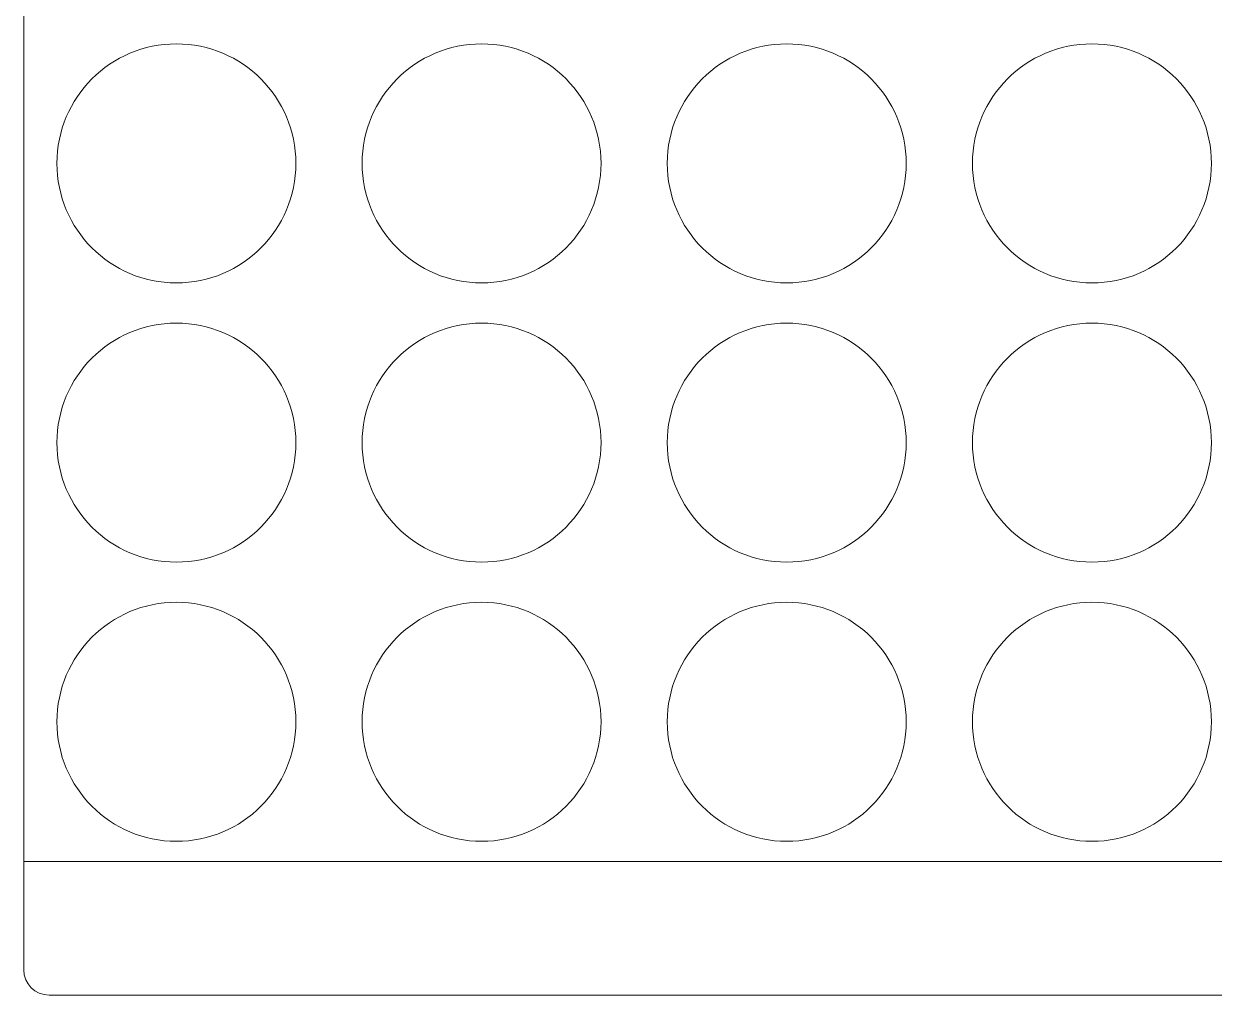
# Model space of a CAD drawing. Header units: millimetres. Extents: x -676 to 660, y -238 to 366.
# Drawn here: x -326.8 to -195.7, y 130.3 to 237.3 of the extents above; entities that cross this region are included whole.
import ezdxf

# ---------------------------------------------------------------- set-up
doc = ezdxf.new("R2010")
doc.units = ezdxf.units.MM
doc.header["$MEASUREMENT"] = 0
doc.layers.add('layer 1', color=7, linetype='Continuous')

msp = doc.modelspace()

# ---------------------------------------------------------------- linework, layer by layer
at = {"layer": 'layer 1', "color": 250, "lineweight": 20}
msp.add_lwpolyline([(-326.8446, 145.0088), (-91.4206, 145.0088), (-91.4206, 298.7686), (-326.8446, 298.7686), (-326.8446, 145.0088)], close=True, dxfattribs=at)
for centre in [(-310.0287, 221.8886), (-276.3967, 221.8886), (-242.7647, 221.8886), (-209.1327, 221.8886), (-310.0287, 191.1366), (-276.3967, 191.1366), (-242.7647, 191.1366), (-209.1327, 191.1366), (-310.0287, 160.3846), (-276.3967, 160.3846), (-242.7647, 160.3846), (-209.1327, 160.3846)]:
    msp.add_ellipse(centre, major_axis=(0, 13.1651), ratio=1, dxfattribs=at)
at = {"layer": 'layer 1', "color": 254, "lineweight": 20}
msp.add_open_spline([(-314.0978, 365.6892), (-314.0978, 365.6892), (-94.2157, 365.6892), (-94.2157, 365.6892), (-94.2157, 365.6892), (-92.6821, 365.6892), (-91.4274, 364.4345), (-91.4274, 362.9009), (-91.4274, 362.9009), (-91.4274, 362.9009), (-91.4274, 133.0603), (-91.4274, 133.0603), (-91.4274, 133.0603), (-91.4274, 131.5267), (-92.6821, 130.272), (-94.2157, 130.272), (-94.2157, 130.272), (-94.2157, 130.272), (-324.0563, 130.272), (-324.0563, 130.272), (-324.0563, 130.272), (-325.5899, 130.272), (-326.8446, 131.5267), (-326.8446, 133.0603), (-326.8446, 133.0603), (-326.8446, 133.0603), (-326.8446, 352.9424), (-326.8446, 352.9424), (-326.8446, 352.9424), (-326.8446, 359.9532), (-321.1086, 365.6892), (-314.0978, 365.6892)], degree=3, knots=[0, 0, 0, 0, 0.11111111, 0.11111111, 0.11111111, 0.11111111, 0.22222222, 0.22222222, 0.22222222, 0.22222222, 0.33333333, 0.33333333, 0.33333333, 0.33333333, 0.44444444, 0.44444444, 0.44444444, 0.44444444, 0.55555556, 0.55555556, 0.55555556, 0.55555556, 0.66666667, 0.66666667, 0.66666667, 0.66666667, 0.77777778, 0.77777778, 0.77777778, 0.77777778, 1, 1, 1, 1], dxfattribs=at)

doc.saveas('drawing.dxf')
